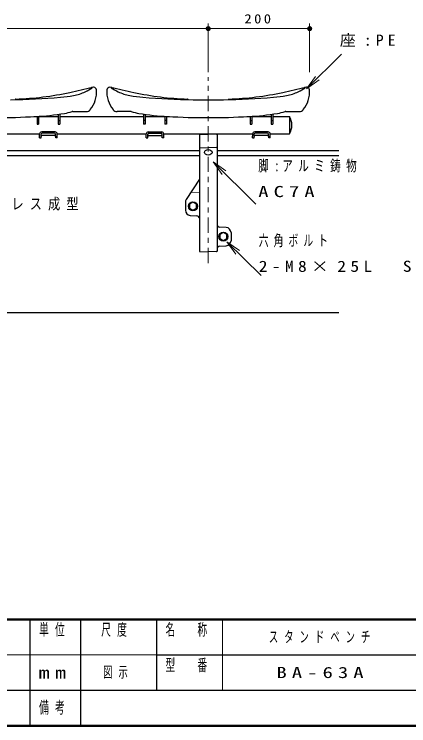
# Model space of a CAD drawing. Units: millimetres on the paper, scale 1:10. Extents: x -365 to 0, y 0 to 257.
# Drawn here: x -210.5 to -132.8, y 0 to 140.5 of the extents above; entities that cross this region are included whole.
import ezdxf

# ---------------------------------------------------------------- set-up
doc = ezdxf.new("R2010")
doc.units = ezdxf.units.MM
doc.linetypes.add('USER2', pattern=[6, 3, -1, 1, -1])
doc.layers.add('LY_1', color=4, linetype='Continuous', lineweight=25)
doc.layers.add('LY_3', color=7, linetype='Continuous', lineweight=13)
doc.styles.add('ＭＳ ゴシック', font='')
doc.styles.get('ＭＳ ゴシック').set_extended_font_data('MS Gothic')

# ---------------------------------------------------------------- blocks, each defined once
blk = doc.blocks.new('filled_dot')
at = {"color": 0, "linetype": 'Continuous', "lineweight": -2, "const_width": 1.25}
blk.add_lwpolyline([(-0.625, 0, 1), (0.625, 0, 1)], format="xyb", close=True, dxfattribs=at)
blk = doc.blocks.new('open_arrow')
at = {"color": 0, "linetype": 'Continuous', "lineweight": -2}
blk.add_lwpolyline([(7.5, 1.25), (0, 0), (7.5, -1.25)], dxfattribs=at)

msp = doc.modelspace()

# ---------------------------------------------------------------- linework, layer by layer
at = {"layer": 'LY_1', "color": 7, "lineweight": 13}
for p, q in [((-172.298, 129.033), (-172.298, 138.626)), ((-172.298, 129.033), (-172.298, 138.626)), ((-152.298, 129.033), (-152.298, 138.626)), ((-298.298, 137.626), (-172.298, 137.626)), ((-172.298, 137.626), (-152.298, 137.626)), ((-152.907, 125.72), (-146.037, 132.59)), ((-171.312, 111.33), (-162.927, 102.946)), ((-168.614, 95.56), (-161.846, 88.893))]:
    msp.add_line(p, q, dxfattribs=at)
at = {"layer": 'LY_1', "color": 7, "linetype": 'USER2', "lineweight": 13}
msp.add_line((-172.298, 91.341), (-172.298, 128.033), dxfattribs=at)
at = {"layer": 'LY_1'}
for p, q in [((-198.993, 121.26), (-196.329, 121.26)), ((-187.603, 121.26), (-190.267, 121.26)), ((-156.993, 121.26), (-154.329, 121.26)), ((-174.048, 116.86), (-174.048, 93.707)), ((-173.951, 116.763), (-172.298, 116.81)), ((-170.645, 116.763), (-172.298, 116.81)), ((-170.548, 116.86), (-170.548, 93.707)), ((-173.951, 114.138), (-172.298, 114.09)), ((-170.645, 114.138), (-172.298, 114.09)), ((-174.048, 107.919), (-176.638, 103.907)), ((-176.798, 103.364), (-176.798, 101.756)), ((-175.854, 100.758), (-174.52, 100.684)), ((-168.743, 98.363), (-170.076, 98.437)), ((-167.798, 97.364), (-167.798, 95.756)), ((-170.076, 94.684), (-168.743, 94.758)), ((-173.951, 93.608), (-172.298, 93.56)), ((-170.645, 93.608), (-172.298, 93.56))]:
    msp.add_line(p, q, dxfattribs=at)
at = {"layer": 'LY_1', "color": 32}
for p, q in [((-206.678, 120.26), (-206.048, 120.26)), ((-205.728, 120.26), (-201.868, 120.26)), ((-201.548, 120.26), (-185.048, 120.26)), ((-184.728, 120.26), (-180.868, 120.26)), ((-180.548, 120.26), (-179.918, 120.26)), ((-164.666, 120.26), (-164.048, 120.26)), ((-163.728, 120.26), (-159.868, 120.26)), ((-159.548, 120.26), (-156.298, 120.26)), ((-156.298, 120.26), (-156.298, 116.86)), ((-223.069, 116.86), (-205.532, 116.86)), ((-202.073, 116.86), (-184.527, 116.86)), ((-181.069, 116.86), (-163.532, 116.86)), ((-160.073, 116.86), (-156.298, 116.86))]:
    msp.add_line(p, q, dxfattribs=at)
at = {"layer": 'LY_1', "color": 7}
for p, q in [((-206.048, 120.295), (-206.048, 118.76)), ((-206.048, 119.46), (-205.728, 119.46)), ((-205.728, 120.315), (-205.728, 118.76)), ((-201.868, 120.64), (-201.868, 118.76)), ((-201.868, 119.46), (-201.548, 119.46)), ((-201.548, 120.66), (-201.548, 118.76)), ((-185.048, 120.66), (-185.048, 118.76)), ((-184.728, 119.46), (-185.048, 119.46)), ((-184.728, 120.64), (-184.728, 118.76)), ((-180.868, 120.315), (-180.868, 118.76)), ((-180.548, 119.46), (-180.868, 119.46)), ((-180.548, 120.295), (-180.548, 118.76)), ((-164.048, 120.295), (-164.048, 118.76)), ((-164.048, 119.46), (-163.728, 119.46)), ((-163.728, 120.315), (-163.728, 118.76)), ((-159.868, 120.64), (-159.868, 118.76)), ((-159.868, 119.46), (-159.548, 119.46)), ((-159.548, 120.66), (-159.548, 118.76)), ((-206.048, 118.76), (-205.728, 118.76)), ((-201.868, 118.76), (-201.548, 118.76)), ((-184.728, 118.76), (-185.048, 118.76)), ((-180.548, 118.76), (-180.868, 118.76)), ((-164.048, 118.76), (-163.728, 118.76)), ((-159.868, 118.76), (-159.548, 118.76)), ((-205.553, 116.048), (-205.532, 116.86)), ((-205.233, 116.04), (-205.214, 116.779)), ((-202.473, 117.225), (-205.133, 117.225)), ((-202.591, 116.974), (-205.014, 116.974)), ((-202.373, 116.04), (-202.392, 116.779)), ((-202.053, 116.048), (-202.073, 116.86)), ((-184.548, 116.048), (-184.527, 116.86)), ((-184.228, 116.04), (-184.209, 116.779)), ((-184.128, 117.225), (-181.468, 117.225)), ((-184.009, 116.974), (-181.587, 116.974)), ((-181.368, 116.04), (-181.387, 116.779)), ((-181.048, 116.048), (-181.069, 116.86)), ((-163.553, 116.048), (-163.532, 116.86)), ((-163.233, 116.04), (-163.214, 116.779)), ((-160.473, 117.225), (-163.133, 117.225)), ((-160.591, 116.974), (-163.014, 116.974)), ((-160.373, 116.04), (-160.392, 116.779)), ((-160.053, 116.048), (-160.073, 116.86)), ((-205.553, 116.04), (-205.233, 116.04)), ((-202.581, 116.54), (-205.025, 116.54)), ((-202.053, 116.04), (-202.373, 116.04)), ((-184.548, 116.04), (-184.228, 116.04)), ((-184.02, 116.54), (-181.576, 116.54)), ((-181.048, 116.04), (-181.368, 116.04)), ((-163.553, 116.04), (-163.233, 116.04)), ((-160.581, 116.54), (-163.025, 116.54)), ((-160.053, 116.04), (-160.373, 116.04)), ((-296.548, 113.56), (-174.048, 113.56)), ((-296.548, 112.56), (-174.048, 112.56)), ((-170.548, 113.56), (-146.548, 113.56)), ((-170.548, 112.56), (-146.548, 112.56)), ((-175.298, 103.35), (-175.982, 102.955)), ((-175.982, 102.955), (-175.982, 102.165)), ((-174.614, 102.955), (-175.298, 103.35)), ((-174.614, 102.165), (-174.614, 102.955)), ((-175.982, 102.165), (-175.298, 101.77)), ((-175.298, 101.771), (-174.614, 102.166)), ((-169.298, 97.35), (-169.982, 96.955)), ((-169.982, 96.955), (-169.982, 96.165)), ((-168.614, 96.955), (-169.298, 97.35)), ((-168.614, 96.165), (-168.614, 96.955)), ((-169.982, 96.165), (-169.298, 95.77)), ((-169.298, 95.771), (-168.614, 96.166)), ((-340.298, 81.56), (-146.548, 81.56))]:
    msp.add_line(p, q, dxfattribs=at)
at = {"layer": 'LY_1', "lineweight": 13}
msp.add_line((-174.048, 105.272), (-175.693, 105.371), dxfattribs=at)
at = {"layer": 'LY_1', "color": 7}
for centre in [(-175.298, 102.56), (-169.298, 96.56)]:
    msp.add_circle(centre, 0.9, dxfattribs=at)
at = {"layer": 'LY_1'}
for centre, radius, start, end in [((-212.309, 183.415), 59.738, 272.00932, 282.27764), ((-290.614, 543.233), 427.977, 282.27764, 282.89256), ((-200.207, 132.402), 8.098, 279.68116, 296.89778), ((-209.766, 151.246), 29.229, 296.89778, 300.00551), ((-200, 130.433), 6.45, 311.75961, 314.92493), ((-199.882, 125.157), 5.584, 320.80925, 3.69755), ((-194.973, 125.393), 0.669, 93.06458, 134.92493), ((-194.889, 125.479), 0.581, 3.69755, 90), ((-186.714, 125.157), 5.584, 176.30245, 219.19075), ((-191.707, 125.479), 0.581, 90, 176.30245), ((-191.623, 125.393), 0.669, 45.07507, 86.93542), ((-95.982, 543.233), 427.977, 257.10744, 257.72236), ((-176.83, 151.246), 29.229, 239.9945, 243.10222), ((-186.596, 130.433), 6.45, 225.07507, 228.24039), ((-186.389, 132.402), 8.098, 243.10222, 260.31884), ((-174.288, 183.415), 59.738, 257.72236, 267.99068), ((-170.309, 183.415), 59.738, 272.00932, 282.27764), ((-248.614, 543.233), 427.977, 282.27764, 282.89256), ((-158.207, 132.402), 8.098, 279.68116, 296.89778), ((-167.766, 151.246), 29.229, 296.89778, 300.00551), ((-158, 130.433), 6.45, 311.75961, 314.92493), ((-157.882, 125.157), 5.584, 320.80925, 3.69755), ((-152.973, 125.393), 0.669, 93.06458, 134.92493), ((-152.889, 125.479), 0.581, 3.69755, 90), ((-213.798, 270.872), 147.303, 270.96951, 274.81424), ((-209.518, 123.103), 0.966, 144.15053, 148.31085), ((-210.21, 123.603), 0.111, 92.00932, 144.15053), ((-204.016, 154.733), 30.752, 274.81424, 279.68116), ((-182.58, 154.733), 30.752, 260.31884, 265.18576), ((-172.798, 270.872), 147.303, 265.18576, 269.03049), ((-176.386, 123.603), 0.111, 35.84947, 87.99068), ((-177.079, 123.103), 0.966, 31.68915, 35.84947), ((-171.798, 270.872), 147.303, 270.96951, 274.81424), ((-167.518, 123.103), 0.966, 144.15053, 148.31085), ((-168.21, 123.603), 0.111, 92.00932, 144.15053), ((-162.016, 154.733), 30.752, 274.81424, 279.68116), ((-172.298, 300.425), 176.86, 269.03049, 270), ((-172.298, 300.425), 176.86, 270, 270.96951), ((-209.361, 175.339), 55.144, 273.12538, 279.0879), ((-202.413, 131.899), 11.152, 279.0879, 287.06663), ((-198.993, 120.76), 0.5, 90, 107.06663), ((-196.329, 122.26), 1, 270, 320.80925), ((-190.267, 122.26), 1, 219.19075, 270), ((-187.603, 120.76), 0.5, 72.93337, 90), ((-184.184, 131.899), 11.152, 252.93337, 260.9121), ((-177.235, 175.339), 55.144, 260.9121, 266.87462), ((-167.361, 175.339), 55.144, 273.12538, 279.0879), ((-160.413, 131.899), 11.152, 279.0879, 287.06663), ((-156.993, 120.76), 0.5, 90, 107.06663), ((-154.329, 122.26), 1, 270, 320.80925), ((-214.298, 265.754), 145.694, 270, 273.12538), ((-172.298, 265.754), 145.694, 266.87462, 270), ((-172.298, 265.754), 145.694, 270, 273.12538), ((-173.948, 116.663), 0.1, 91.63684, 179.99996), ((-173.948, 116.663), 0.1, 91.63684, 179.99996), ((-170.648, 116.663), 0.1, 0, 88.36312), ((-170.648, 116.663), 0.1, 0, 88.36312), ((-173.948, 114.238), 0.1, 179.99996, 268.36308), ((-170.648, 114.238), 0.1, 271.63683, 359.99995), ((-175.798, 103.364), 1, 147.15412, 179.99996), ((-175.798, 101.756), 1, 179.99996, 266.82019), ((-174.548, 100.184), 0.5, 0, 86.82019), ((-170.048, 98.936), 0.5, 179.99996, 266.82019), ((-168.798, 97.364), 1, 0, 86.8201), ((-168.798, 95.756), 1, 273.17985, 0), ((-170.048, 94.184), 0.5, 93.17973, 179.99996), ((-173.948, 93.707), 0.1, 179.99996, 268.36311), ((-170.648, 93.707), 0.1, 271.63686, 0)]:
    msp.add_arc(centre, radius, start, end, dxfattribs=at)
at = {"layer": 'LY_1', "color": 7}
for centre, radius, start, end in [((-202.168, 120.64), 0.3, 0, 12.54525), ((-202.148, 120.66), 0.6, 0, 8.6286), ((-184.448, 120.66), 0.6, 171.3714, 180), ((-184.428, 120.64), 0.3, 167.45475, 180), ((-160.168, 120.64), 0.3, 0, 12.54525), ((-160.148, 120.66), 0.6, 0, 8.6286), ((-205.133, 116.825), 0.4, 90.00002, 178.56125), ((-205.014, 116.774), 0.2, 90.00002, 178.56125), ((-202.591, 116.774), 0.2, 1.43873, 89.99996), ((-202.473, 116.825), 0.4, 1.43873, 90.00002), ((-184.128, 116.825), 0.4, 89.99998, 178.56127), ((-184.009, 116.774), 0.2, 90.00004, 178.56127), ((-181.587, 116.774), 0.2, 1.43875, 89.99998), ((-181.468, 116.825), 0.4, 1.43875, 89.99998), ((-163.133, 116.825), 0.4, 90.00002, 178.56125), ((-163.014, 116.774), 0.2, 90.00002, 178.56125), ((-160.591, 116.774), 0.2, 1.43873, 89.99996), ((-160.473, 116.825), 0.4, 1.43873, 90.00002), ((-205.025, 116.34), 0.2, 90.00002, 178.56124), ((-202.581, 116.34), 0.2, 1.43873, 89.99996), ((-184.02, 116.34), 0.2, 90.00004, 178.56127), ((-181.576, 116.34), 0.2, 1.43876, 89.99998), ((-163.025, 116.34), 0.2, 90.00002, 178.56124), ((-160.581, 116.34), 0.2, 1.43873, 89.99996)]:
    msp.add_arc(centre, radius, start, end, dxfattribs=at)
at = {"layer": 'LY_1', "color": 32}
msp.add_arc((-158.938, 118.56), 3.14, 327.22101, 32.77916, dxfattribs=at)
at = {"layer": 'LY_1'}
msp.add_ellipse((-172.298, 113.204), major_axis=(0.75, 0), ratio=0.707163, dxfattribs=at)
at = {"layer": 'LY_3', "lineweight": 50}
for p, q in [((-365, 21), (0, 21)), ((-365, 0), (0, 0))]:
    msp.add_line(p, q, dxfattribs=at)
at = {"layer": 'LY_3', "color": 211, "lineweight": 25}
for p, q in [((-207.5, 21), (-207.5, 0)), ((-197.5, 21), (-197.5, 7)), ((-182.5, 21), (-182.5, 7)), ((-182.5, 14), (-70, 14)), ((-237.5, 7), (0, 7))]:
    msp.add_line(p, q, dxfattribs=at)
at = {"layer": 'LY_3'}
for p, q in [((-169.5, 21), (-169.5, 7)), ((-237.5, 14), (-182.5, 14))]:
    msp.add_line(p, q, dxfattribs=at)
at = {"layer": 'LY_3', "lineweight": 25}
msp.add_line((-197.5, 7), (-197.5, 0), dxfattribs=at)

# ---------------------------------------------------------------- block references
at = {"layer": 'LY_1', "color": 7, "lineweight": 13, "xscale": 0.4, "yscale": 0.4}
for name, p, rotation in [('filled_dot', (-172.298, 137.626), 180), ('filled_dot', (-152.298, 137.626), 180), ('open_arrow', (-152.907, 125.72), 45), ('open_arrow', (-171.312, 111.33), 315), ('open_arrow', (-168.614, 95.56), 315.4)]:
    msp.add_blockref(name, p, dxfattribs=dict(at, rotation=rotation))
msp.add_blockref('filled_dot', (-172.298, 137.626), dxfattribs=at)

# ---------------------------------------------------------------- texts
at = {"layer": 'LY_1', "color": 7, "style": 'ＭＳ ゴシック'}
for s, insert, char_height, attachment_point in [('\\T1.33;\\W1.15;200', (-162.298, 138.626), 1.833, 8), ('\\T1.5;\\W1.05;座:PE', (-146.354, 135.24), 2.199, 4), ('\\T1.5;\\W0.7;脚:アルミ鋳物', (-162.429, 110.446), 2.199, 4), ('\\T1.5;\\W1.35;AC7A', (-162.429, 105.446), 2.199, 4), ('\\T1.5;\\W0.8;ＰＬ-3.2プレス成型', (-229.054, 102.913), 2.199, 4), ('\\T1.5;\\W0.65;六角ボルト', (-162.33, 95.693), 2.199, 4), ('\\T1.5;\\W1.15;2-M8×25L\u3000SUS', (-162.33, 90.693), 2.199, 4), ('\\T1.64;\\W0.6;スタンドベンチ', (-149.75, 17.5), 2.199, 5), ('\\T1.64;\\W0.6;図示', (-190, 10.5), 2.199, 5), ('\\T1.5;\\W1.35;BA-63A', (-149.75, 10.5), 2.199, 5)]:
    msp.add_mtext(s, dxfattribs=dict(at, insert=insert, char_height=char_height, attachment_point=attachment_point))
at = {"layer": 'LY_3', "color": 4, "char_height": 2.346, "style": 'ＭＳ ゴシック'}
for s, insert, attachment_point in [('\\T1.64;\\W0.6;単位', (-202.5, 20.167), 2), ('\\T1.64;\\W0.6;尺度', (-190.25, 20.167), 2), ('\\T1.64;\\W0.6;名\u3000称', (-176, 20.167), 2), ('\\T1.64;\\W0.6;型\u3000番', (-176, 13.167), 2), ('\\T1.5;\\W1.35;mm', (-202.5, 10.5), 5), ('\\T1.64;\\W0.6;備考', (-202.5, 3.5), 5)]:
    msp.add_mtext(s, dxfattribs=dict(at, insert=insert, attachment_point=attachment_point))

doc.saveas('drawing.dxf')
